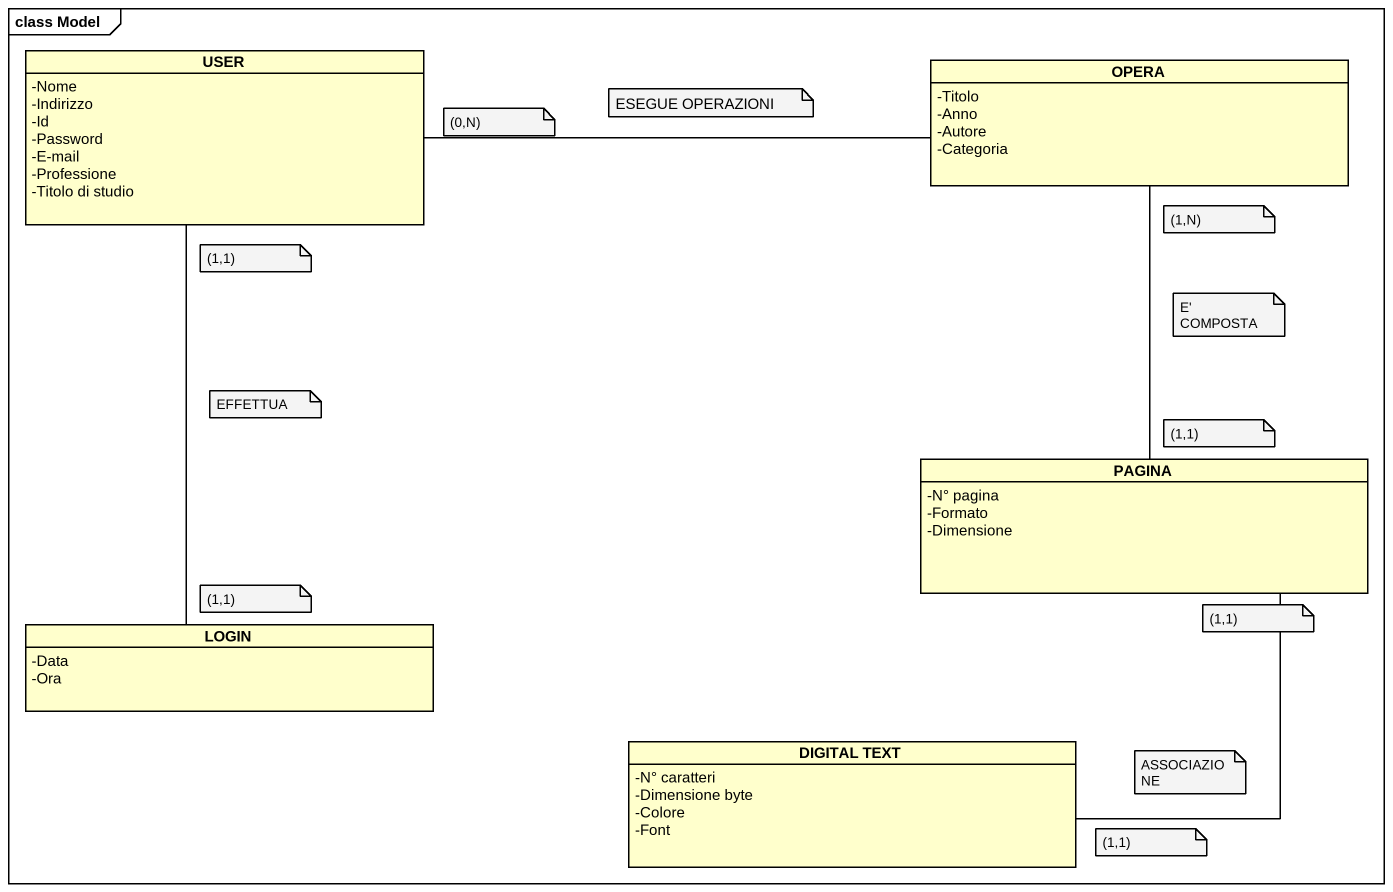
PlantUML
@startuml
mainframe class Model
hide circle
hide empty members
skinparam classAttributeIconSize 0
class USER {
  -Nome
  -Indirizzo
  -Id
  -Password
  -E-mail
  -Professione
  -Titolo di studio
}
class OPERA {
  -Titolo
  -Anno
  -Autore
  -Categoria
}
class PAGINA {
  -N° pagina
  -Formato
  -Dimensione
}
class LOGIN {
  -Data
  -Ora
}
class "DIGITAL TEXT" as DIGITAL_TEXT {
  -N° caratteri
  -Dimensione byte
  -Colore
  -Font
}
USER -right- OPERA
USER -- LOGIN
OPERA -- PAGINA
PAGINA -- DIGITAL_TEXT
note as N1
  ESEGUE OPERAZIONI
end note
note as N2
  (0,N)
end note
note as N3
  (1,N)
end note
note as N4
  (1,1)
end note
note as N5
  E' COMPOSTA
end note
note as N6
  EFFETTUA
end note
note as N7
  (1,1)
end note
note as N8
  (1,1)
end note
note as N9
  (1,1)
end note
note as N10
  ASSOCIAZIONE
end note
note as N11
  (1,1)
end note
@enduml
